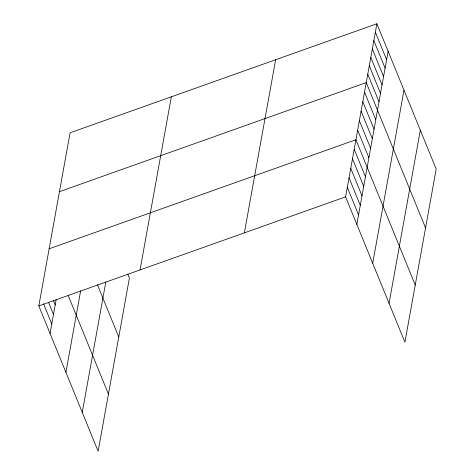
<?xml version="1.0" encoding="UTF-8"?>
<svg xmlns="http://www.w3.org/2000/svg" width="475" height="475" viewBox="0 0 475 475"><rect width="100%" height="100%" fill="white"/><g stroke="black" fill="none" stroke-linecap="round" stroke-linejoin="round"><path stroke-width="0.71" d="M127.757 274.111L129.396 278.13L98.117 451.25L38.813 305.924L70.092 132.798L376.883 23.75L436.187 169.076L404.908 342.202L345.604 196.87L376.883 23.75M50.059 333.474L56.198 299.47M65.918 372.341L80.661 290.73M82.258 412.383L105.812 282.007M140.054 269.937L171.333 96.817M244.364 232.857L275.642 59.737M356.85 224.426L388.122 51.306M372.709 263.293L403.988 90.167M389.049 303.335L420.327 130.209M59.458 191.662L366.249 82.608L425.553 227.941M49.133 248.793L355.923 139.739L415.233 285.071M38.813 305.924L345.604 196.87M375.363 32.157L386.608 59.713M373.843 40.565L385.088 68.121M372.323 48.978L383.568 76.528M370.803 57.386L382.048 84.936M369.283 65.793L380.528 93.349M367.763 74.201L379.008 101.757M364.527 92.132L375.772 119.688M362.805 101.656L374.051 129.206M361.083 111.174L372.329 138.73M359.367 120.698L370.607 148.253M357.645 130.221L368.891 157.771M354.202 149.263L365.447 176.819M352.486 158.787L363.725 186.337M350.764 168.304L362.009 195.86M349.042 177.828L360.287 205.384M347.32 187.352L358.566 214.902M97.458 284.774L118.762 336.989M68.311 295.777L108.442 394.119M53.295 300.206L55.219 304.908M48.563 302.337L53.497 314.432M43.552 303.792L51.775 323.956"/></g></svg>
